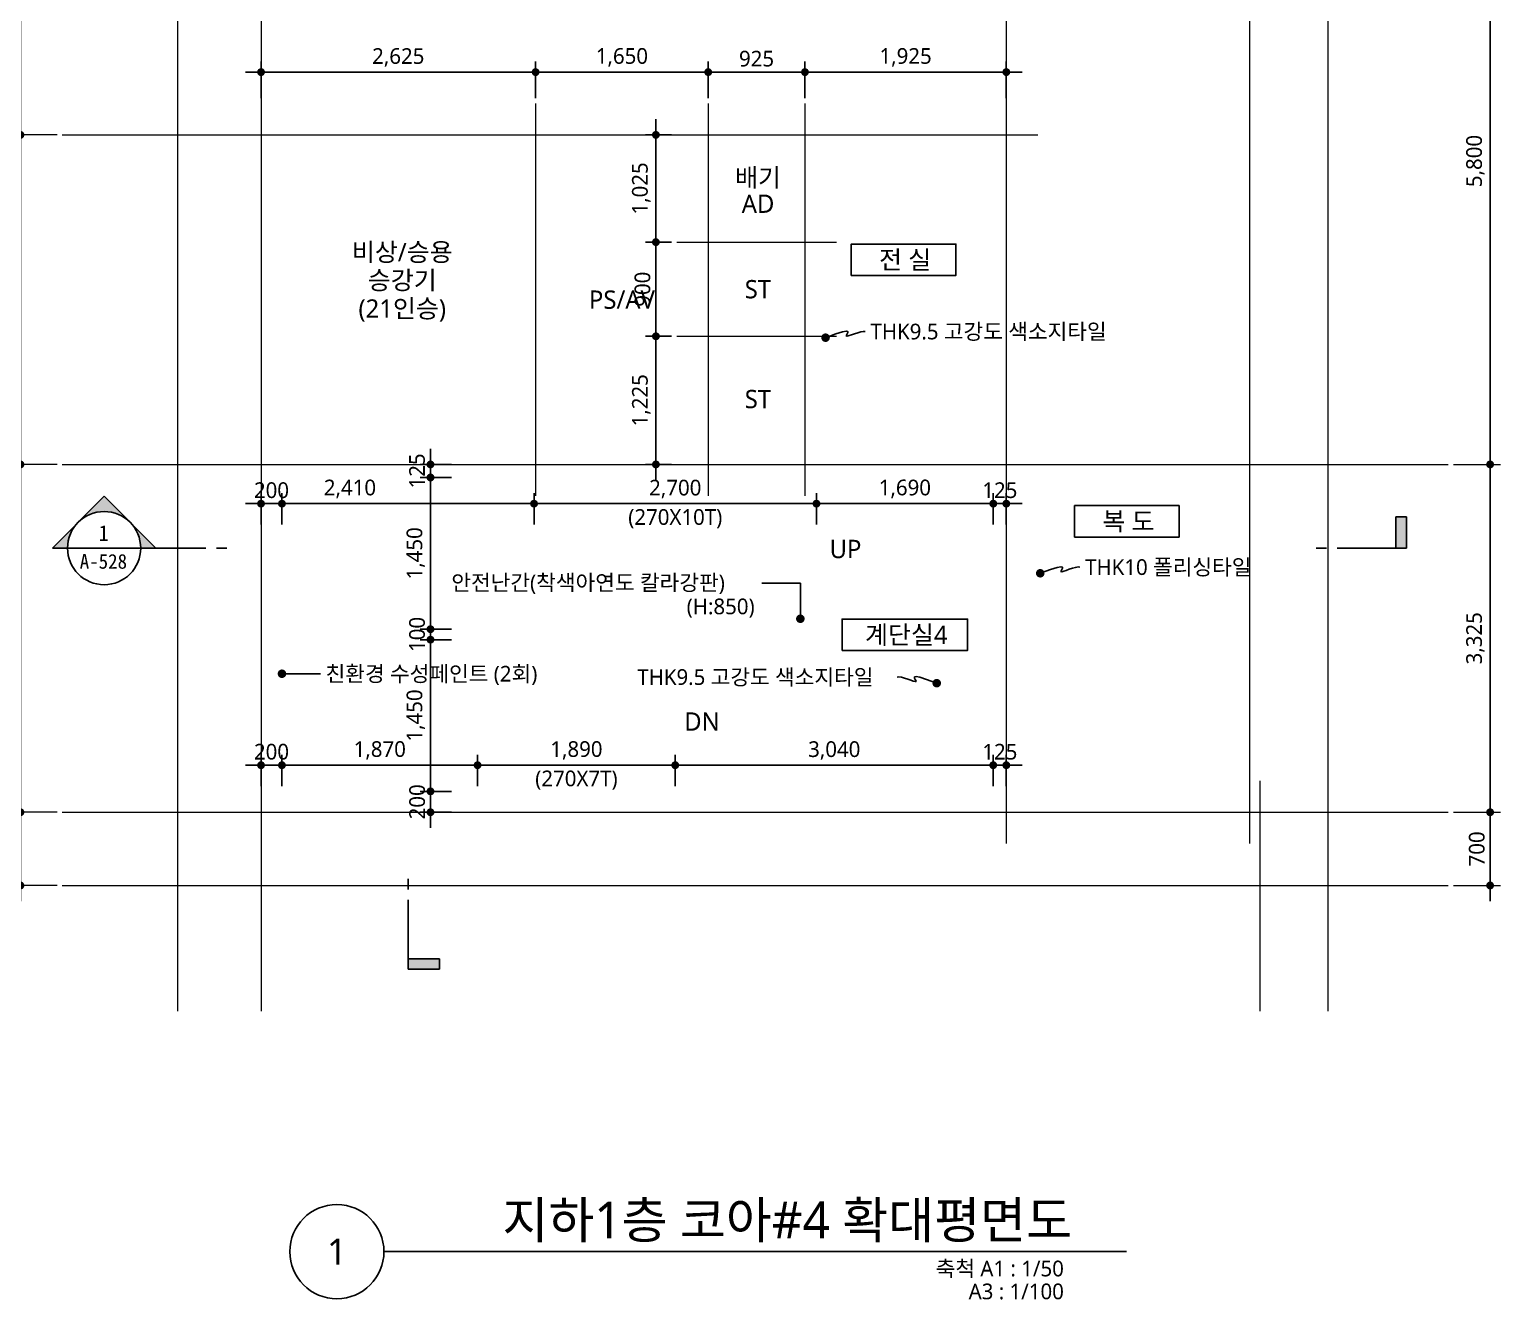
# Model space of a CAD drawing. Header units: millimetres. Extents: x 1424731 to 1631737, y 707248 to 849681.
# Drawn here: x 1468973 to 1483037, y 747948 to 760089 of the extents above; entities that cross this region are included whole.
import ezdxf
from ezdxf.enums import TextEntityAlignment as Align

# ---------------------------------------------------------------- set-up
doc = ezdxf.new("R2010")
doc.units = ezdxf.units.MM
doc.header["$MEASUREMENT"] = 0
doc.linetypes.add('CEN', pattern=[62, 60, -1, 0, -1])
doc.layers.get('0').update_dxf_attribs({"linetype": 'CONTINUOUS'})
for name, color, linetype, lineweight in [('A-CNTL', 1, 'CEN', 15), ('A-DIMS', 7, 'CONTINUOUS', 25), ('A-MKXS-LEAD', 7, 'CONTINUOUS', 25), ('A-MKXS-MAK1', 3, 'CONTINUOUS', 25), ('A-MKXS-TEXT1', 3, 'CONTINUOUS', 25), ('A-MKXS-TEXT2', 7, 'CONTINUOUS', 25), ('A-MKXX-NAME', 3, 'CONTINUOUS', 25), ('A-MKXX-SYMB', 7, 'CONTINUOUS', 25), ('A-XXXX-SYMB', 7, 'CONTINUOUS', 25), ('A-XXXX-TXT1', 3, 'CONTINUOUS', 25)]:
    doc.layers.add(name, color=color, linetype=linetype, lineweight=lineweight)
doc.styles.add('HY울릉도L', font='')
doc.styles.add('돋움체', font='')
doc.styles.add('맑은고딕', font='malgun.ttf')
doc.styles.get('HY울릉도L').set_extended_font_data('HYwulM')
doc.styles.get('돋움체').set_extended_font_data('DotumChe')
doc.dimstyles.new('CDIM', dxfattribs={"dimtxt": 3, "dimasz": 1.5, "dimexe": 2, "dimexo": 1, "dimgap": 1, "dimtad": 1, "dimdec": 0, "dimrnd": 0.5, "dimzin": 0, "dimdsep": 32, "dimlunit": 6, "dimtxsty": 'HY울릉도L', "dimblk1": '_CIDOT', "dimblk2": '_CIDOT', "dimsah": 1, "dimcen": 5.5, "dimclrd": 2, "dimclre": 2, "dimclrt": 7, "dimadec": 0, "dimazin": 0, "dimtfac": 1, "dimtdec": 0, "dimtix": 1, "dimtmove": 2, "dimatfit": 1, "dimldrblk": '_CIDOT', "dimfxl": 1, "dimtolj": 1, "dimtzin": 0, "dimlwd": -1, "dimarcsym": 0})

# ---------------------------------------------------------------- blocks, each defined once
blk = doc.blocks.new('_CIDOT')
at = {"color": 0, "linetype": 'ByBlock'}
blk.add_line((2, 0), (-1, 0), dxfattribs=at)
at = {"color": 0, "linetype": 'ByBlock', "const_width": 0.5}
blk.add_lwpolyline([(-0.25, 0, 1), (0.25, 0, 1)], format="xyb", close=True, dxfattribs=at)
blk = doc.blocks.new('*D528')
at = {"layer": 'A-DIMS', "lineweight": -2, "transparency": 16777216}
for p, q in [((-1150, 0), (-2000, 0)), ((-1150, -13000), (-2000, -13000))]:
    blk.add_line(p, q, dxfattribs=at)
at = {"layer": 'A-DIMS', "transparency": 16777216}
blk.add_line((-1900, -75), (-1900, -12925), dxfattribs=at)
at = {"layer": 'A-DIMS', "transparency": 16777216, "xscale": 75, "yscale": 75, "zscale": 75}
for p, rotation in [((-1900, 0), 90), ((-1900, -13000), 270)]:
    blk.add_blockref('_CIDOT', p, dxfattribs=dict(at, rotation=rotation))
at = {"layer": 'A-DIMS', "color": 3, "transparency": 16777216, "insert": (-2040, -6500), "char_height": 150, "attachment_point": 5, "rotation": 90, "style": '맑은고딕'}
blk.add_mtext('\\A1;13,000', dxfattribs=at)
blk = doc.blocks.new('*D530')
at = {"layer": 'A-DIMS', "lineweight": -2, "transparency": 16777216}
for p, q in [((-1150, -3175), (-1600, -3175)), ((-1150, -5825), (-1600, -5825))]:
    blk.add_line(p, q, dxfattribs=at)
at = {"layer": 'A-DIMS', "transparency": 16777216}
blk.add_line((-1500, -3250), (-1500, -5750), dxfattribs=at)
at = {"layer": 'A-DIMS', "transparency": 16777216, "xscale": 75, "yscale": 75, "zscale": 75}
for p, rotation in [((-1500, -3175), 90), ((-1500, -5825), 270)]:
    blk.add_blockref('_CIDOT', p, dxfattribs=dict(at, rotation=rotation))
at = {"layer": 'A-DIMS', "color": 3, "transparency": 16777216, "insert": (-1640, -4500), "char_height": 150, "attachment_point": 5, "rotation": 90, "style": '맑은고딕'}
blk.add_mtext('\\A1;2,650', dxfattribs=at)
blk = doc.blocks.new('*D531')
at = {"layer": 'A-DIMS', "lineweight": -2, "transparency": 16777216}
for p, q in [((-1150, -5825), (-1600, -5825)), ((-1150, -8975), (-1600, -8975))]:
    blk.add_line(p, q, dxfattribs=at)
at = {"layer": 'A-DIMS', "transparency": 16777216}
blk.add_line((-1500, -5900), (-1500, -8900), dxfattribs=at)
at = {"layer": 'A-DIMS', "transparency": 16777216, "xscale": 75, "yscale": 75, "zscale": 75}
for p, rotation in [((-1500, -5825), 90), ((-1500, -8975), 270)]:
    blk.add_blockref('_CIDOT', p, dxfattribs=dict(at, rotation=rotation))
at = {"layer": 'A-DIMS', "color": 3, "transparency": 16777216, "insert": (-1640, -7400), "char_height": 150, "attachment_point": 5, "rotation": 90, "style": '맑은고딕'}
blk.add_mtext('\\A1;3,150', dxfattribs=at)
blk = doc.blocks.new('*D532')
at = {"layer": 'A-DIMS', "lineweight": -2, "transparency": 16777216}
for p, q in [((-1150, -8975), (-1600, -8975)), ((-1150, -12300), (-1600, -12300))]:
    blk.add_line(p, q, dxfattribs=at)
at = {"layer": 'A-DIMS', "transparency": 16777216}
blk.add_line((-1500, -9050), (-1500, -12225), dxfattribs=at)
at = {"layer": 'A-DIMS', "transparency": 16777216, "xscale": 75, "yscale": 75, "zscale": 75}
for p, rotation in [((-1500, -8975), 90), ((-1500, -12300), 270)]:
    blk.add_blockref('_CIDOT', p, dxfattribs=dict(at, rotation=rotation))
at = {"layer": 'A-DIMS', "color": 3, "transparency": 16777216, "insert": (-1640, -10637), "char_height": 150, "attachment_point": 5, "rotation": 90, "style": '맑은고딕'}
blk.add_mtext('\\A1;3,325', dxfattribs=at)
blk = doc.blocks.new('*D533')
at = {"layer": 'A-DIMS', "lineweight": -2, "transparency": 16777216}
for p, q in [((-1150, -12300), (-1600, -12300)), ((-1150, -13000), (-1600, -13000))]:
    blk.add_line(p, q, dxfattribs=at)
at = {"layer": 'A-DIMS', "transparency": 16777216}
blk.add_line((-1500, -12375), (-1500, -12925), dxfattribs=at)
at = {"layer": 'A-DIMS', "transparency": 16777216, "xscale": 75, "yscale": 75, "zscale": 75}
for p, rotation in [((-1500, -12300), 90), ((-1500, -13000), 270)]:
    blk.add_blockref('_CIDOT', p, dxfattribs=dict(at, rotation=rotation))
at = {"layer": 'A-DIMS', "color": 3, "transparency": 16777216, "insert": (-1627, -12650), "char_height": 150, "attachment_point": 5, "rotation": 90, "style": '맑은고딕'}
blk.add_mtext('\\A1;700', dxfattribs=at)
blk = doc.blocks.new('*D536')
at = {"layer": 'A-DIMS', "lineweight": -2, "transparency": 16777216}
for p, q in [((12200, -3175), (12650, -3175)), ((12200, -8975), (12650, -8975))]:
    blk.add_line(p, q, dxfattribs=at)
at = {"layer": 'A-DIMS', "transparency": 16777216}
blk.add_line((12550, -3250), (12550, -8900), dxfattribs=at)
at = {"layer": 'A-DIMS', "transparency": 16777216, "xscale": 75, "yscale": 75, "zscale": 75}
for p, rotation in [((12550, -3175), 90), ((12550, -8975), 270)]:
    blk.add_blockref('_CIDOT', p, dxfattribs=dict(at, rotation=rotation))
at = {"layer": 'A-DIMS', "color": 3, "transparency": 16777216, "insert": (12410, -6075), "char_height": 150, "attachment_point": 5, "rotation": 90, "style": '맑은고딕'}
blk.add_mtext('\\A1;5,800', dxfattribs=at)
blk = doc.blocks.new('*D537')
at = {"layer": 'A-DIMS', "lineweight": -2, "transparency": 16777216}
for p, q in [((12200, -8975), (12650, -8975)), ((12200, -12300), (12650, -12300))]:
    blk.add_line(p, q, dxfattribs=at)
at = {"layer": 'A-DIMS', "transparency": 16777216}
blk.add_line((12550, -9050), (12550, -12225), dxfattribs=at)
at = {"layer": 'A-DIMS', "transparency": 16777216, "xscale": 75, "yscale": 75, "zscale": 75}
for p, rotation in [((12550, -8975), 90), ((12550, -12300), 270)]:
    blk.add_blockref('_CIDOT', p, dxfattribs=dict(at, rotation=rotation))
at = {"layer": 'A-DIMS', "color": 3, "transparency": 16777216, "insert": (12410, -10637), "char_height": 150, "attachment_point": 5, "rotation": 90, "style": '맑은고딕'}
blk.add_mtext('\\A1;3,325', dxfattribs=at)
blk = doc.blocks.new('*D538')
at = {"layer": 'A-DIMS', "lineweight": -2, "transparency": 16777216}
for p, q in [((12200, -12300), (12650, -12300)), ((12200, -13000), (12650, -13000))]:
    blk.add_line(p, q, dxfattribs=at)
at = {"layer": 'A-DIMS', "transparency": 16777216}
blk.add_line((12550, -12375), (12550, -12925), dxfattribs=at)
at = {"layer": 'A-DIMS', "transparency": 16777216, "xscale": 75, "yscale": 75, "zscale": 75}
for p, rotation in [((12550, -12300), 90), ((12550, -13000), 270)]:
    blk.add_blockref('_CIDOT', p, dxfattribs=dict(at, rotation=rotation))
at = {"layer": 'A-DIMS', "color": 3, "transparency": 16777216, "insert": (12423, -12650), "char_height": 150, "attachment_point": 5, "rotation": 90, "style": '맑은고딕'}
blk.add_mtext('\\A1;700', dxfattribs=at)
blk = doc.blocks.new('CORE 4- 단면')
at = {"layer": 'A-MKXS-MAK1'}
h = blk.add_hatch(color=256, dxfattribs=at)
h.paths.add_polyline_path([(3895, 11325), (3647, 11078, 0.414214), (3647, 11572)])
h.paths.add_polyline_path([(3647, 11078), (3400, 10830), (3400, 10975, 0.198912)])
h.paths.add_polyline_path([(3647, 11572, 0.198912), (3400, 11675), (3400, 11820)])
h = blk.add_hatch(color=256, dxfattribs=at)
h.paths.add_polyline_path([(495, 845), (742, 597, 0.414214), (247, 597)])
h.paths.add_polyline_path([(742, 597), (990, 350), (845, 350, 0.198912)])
h.paths.add_polyline_path([(247, 597, 0.198912), (145, 350), (0, 350)])
for points in [[(12845, 650), (12945, 650), (12945, 350), (12845, 350)], [(3700, -3575), (3700, -3675), (3400, -3675), (3400, -3575)]]:
    blk.add_hatch(color=256, dxfattribs=at).paths.add_polyline_path(points)
for p, q in [((3400, 11820), (3895, 11325)), ((3400, 10352), (3400, 11820)), ((3400, 10830), (3895, 11325)), ((3400, 10152), (3400, 10252)), ((0, 350), (495, 845)), ((990, 350), (495, 845)), ((12945, 650), (12845, 650)), ((12845, 350), (12845, 650)), ((12945, 350), (12945, 650)), ((1468, 350), (0, 350)), ((1668, 350), (1568, 350)), ((12182, 350), (12082, 350)), ((12945, 350), (12282, 350)), ((3400, -2912), (3400, -2812)), ((3400, -3675), (3400, -3012)), ((3400, -3575), (3700, -3575)), ((3700, -3675), (3700, -3575)), ((3400, -3675), (3700, -3675))]:
    blk.add_line(p, q, dxfattribs=at)
for centre in [(3400, 11325), (495, 350)]:
    blk.add_circle(centre, 350, dxfattribs=at)
at = {"layer": 'A-MKXS-TEXT2', "style": '돋움체'}
for s, height, p in [('A-529', 140, (3272, 11332)), ('1', 150, (3544, 11329))]:
    blk.add_text(s, height=height, rotation=270, dxfattribs=at).set_placement(p, align=Align.MIDDLE)
for s, height, p in [('1', 150, (491, 494)), ('A-528', 140, (488, 222))]:
    blk.add_text(s, height=height, dxfattribs=at).set_placement(p, align=Align.MIDDLE)
blk = doc.blocks.new('*D285')
at = {"layer": 'A-DIMS', "transparency": 16777216}
for p, q in [((1472807, 754431), (1472807, 754506)), ((1472807, 754356), (1472807, 754256)), ((1472807, 754181), (1472807, 754106))]:
    blk.add_line(p, q, dxfattribs=at)
at = {"layer": 'A-DIMS', "lineweight": -2, "transparency": 16777216}
for p, q in [((1473007, 754356), (1472707, 754356)), ((1473007, 754256), (1472707, 754256))]:
    blk.add_line(p, q, dxfattribs=at)
at = {"layer": 'A-DIMS', "transparency": 16777216, "xscale": 75, "yscale": 75, "zscale": 75}
for p, rotation in [((1472807, 754356), 270), ((1472807, 754256), 90)]:
    blk.add_blockref('_CIDOT', p, dxfattribs=dict(at, rotation=rotation))
at = {"layer": 'A-DIMS', "color": 3, "transparency": 16777216, "insert": (1472679, 754306), "char_height": 150, "attachment_point": 5, "rotation": 90, "style": '맑은고딕'}
blk.add_mtext('\\A1;100', dxfattribs=at)
blk = doc.blocks.new('*D286')
at = {"layer": 'A-DIMS', "lineweight": -2, "transparency": 16777216}
for p, q in [((1473007, 755806), (1472707, 755806)), ((1473007, 754356), (1472707, 754356))]:
    blk.add_line(p, q, dxfattribs=at)
at = {"layer": 'A-DIMS', "transparency": 16777216}
blk.add_line((1472807, 754431), (1472807, 755731), dxfattribs=at)
at = {"layer": 'A-DIMS', "transparency": 16777216, "xscale": 75, "yscale": 75, "zscale": 75}
for p, rotation in [((1472807, 755806), 90), ((1472807, 754356), 270)]:
    blk.add_blockref('_CIDOT', p, dxfattribs=dict(at, rotation=rotation))
at = {"layer": 'A-DIMS', "color": 3, "transparency": 16777216, "insert": (1472667, 755081), "char_height": 150, "attachment_point": 5, "rotation": 90, "style": '맑은고딕'}
blk.add_mtext('\\A1;1,450', dxfattribs=at)
blk = doc.blocks.new('*D287')
at = {"layer": 'A-DIMS', "transparency": 16777216}
for p, q in [((1472807, 752881), (1472807, 752956)), ((1472807, 752606), (1472807, 752806)), ((1472807, 752531), (1472807, 752456))]:
    blk.add_line(p, q, dxfattribs=at)
at = {"layer": 'A-DIMS', "lineweight": -2, "transparency": 16777216}
for p, q in [((1473007, 752806), (1472707, 752806)), ((1473007, 752606), (1472707, 752606))]:
    blk.add_line(p, q, dxfattribs=at)
at = {"layer": 'A-DIMS', "transparency": 16777216, "xscale": 75, "yscale": 75, "zscale": 75}
for p, rotation in [((1472807, 752806), 270), ((1472807, 752606), 90)]:
    blk.add_blockref('_CIDOT', p, dxfattribs=dict(at, rotation=rotation))
at = {"layer": 'A-DIMS', "color": 3, "transparency": 16777216, "insert": (1472680, 752706), "char_height": 150, "attachment_point": 5, "rotation": 90, "style": '맑은고딕'}
blk.add_mtext('\\A1;200', dxfattribs=at)
blk = doc.blocks.new('*D288')
at = {"layer": 'A-DIMS', "transparency": 16777216}
for p, q in [((1472807, 756006), (1472807, 756081)), ((1472807, 755806), (1472807, 755931)), ((1472807, 755731), (1472807, 755656))]:
    blk.add_line(p, q, dxfattribs=at)
at = {"layer": 'A-DIMS', "lineweight": -2, "transparency": 16777216}
for p, q in [((1473007, 755931), (1472707, 755931)), ((1473007, 755806), (1472707, 755806))]:
    blk.add_line(p, q, dxfattribs=at)
at = {"layer": 'A-DIMS', "transparency": 16777216, "xscale": 75, "yscale": 75, "zscale": 75}
for p, rotation in [((1472807, 755931), 270), ((1472807, 755806), 90)]:
    blk.add_blockref('_CIDOT', p, dxfattribs=dict(at, rotation=rotation))
at = {"layer": 'A-DIMS', "color": 3, "transparency": 16777216, "insert": (1472679, 755869), "char_height": 150, "attachment_point": 5, "rotation": 90, "style": '맑은고딕'}
blk.add_mtext('\\A1;125', dxfattribs=at)
blk = doc.blocks.new('*D289')
at = {"layer": 'A-DIMS', "lineweight": -2, "transparency": 16777216}
for p, q in [((1473257, 752856), (1473257, 753156)), ((1475147, 752856), (1475147, 753156))]:
    blk.add_line(p, q, dxfattribs=at)
at = {"layer": 'A-DIMS', "transparency": 16777216}
blk.add_line((1473332, 753056), (1475072, 753056), dxfattribs=at)
at = {"layer": 'A-DIMS', "transparency": 16777216, "xscale": 75, "yscale": 75, "zscale": 75, "rotation": 180}
blk.add_blockref('_CIDOT', (1473257, 753056), dxfattribs=at)
at = {"layer": 'A-DIMS', "transparency": 16777216, "xscale": 75, "yscale": 75, "zscale": 75}
blk.add_blockref('_CIDOT', (1475147, 753056), dxfattribs=at)
at = {"layer": 'A-DIMS', "color": 3, "transparency": 16777216, "char_height": 150, "attachment_point": 5, "style": '맑은고딕'}
for s, insert in [('\\A1;1,890', (1474202, 753197)), ('\\A1;(270X7T)', (1474202, 752913))]:
    blk.add_mtext(s, dxfattribs=dict(at, insert=insert))
blk = doc.blocks.new('*D290')
at = {"layer": 'A-DIMS', "lineweight": -2, "transparency": 16777216}
for p, q in [((1473797, 755356), (1473797, 755656)), ((1476497, 755356), (1476497, 755656))]:
    blk.add_line(p, q, dxfattribs=at)
at = {"layer": 'A-DIMS', "transparency": 16777216}
blk.add_line((1473872, 755556), (1476422, 755556), dxfattribs=at)
at = {"layer": 'A-DIMS', "transparency": 16777216, "xscale": 75, "yscale": 75, "zscale": 75, "rotation": 180}
blk.add_blockref('_CIDOT', (1473797, 755556), dxfattribs=at)
at = {"layer": 'A-DIMS', "transparency": 16777216, "xscale": 75, "yscale": 75, "zscale": 75}
blk.add_blockref('_CIDOT', (1476497, 755556), dxfattribs=at)
at = {"layer": 'A-DIMS', "color": 3, "transparency": 16777216, "char_height": 150, "attachment_point": 5, "style": '맑은고딕'}
for s, insert in [('\\A1;2,700', (1475147, 755696)), ('\\A1;(270X10T)', (1475147, 755412))]:
    blk.add_mtext(s, dxfattribs=dict(at, insert=insert))
blk = doc.blocks.new('*D291')
at = {"layer": 'A-DIMS', "lineweight": -2, "transparency": 16777216}
for p, q in [((1476497, 755406), (1476497, 755656)), ((1478187, 755356), (1478187, 755656))]:
    blk.add_line(p, q, dxfattribs=at)
at = {"layer": 'A-DIMS', "transparency": 16777216}
blk.add_line((1476572, 755556), (1478112, 755556), dxfattribs=at)
at = {"layer": 'A-DIMS', "transparency": 16777216, "xscale": 75, "yscale": 75, "zscale": 75, "rotation": 180}
blk.add_blockref('_CIDOT', (1476497, 755556), dxfattribs=at)
at = {"layer": 'A-DIMS', "transparency": 16777216, "xscale": 75, "yscale": 75, "zscale": 75}
blk.add_blockref('_CIDOT', (1478187, 755556), dxfattribs=at)
at = {"layer": 'A-DIMS', "color": 3, "transparency": 16777216, "insert": (1477342, 755697), "char_height": 150, "attachment_point": 5, "style": '맑은고딕'}
blk.add_mtext('\\A1;1,690', dxfattribs=at)
blk = doc.blocks.new('*D292')
at = {"layer": 'A-DIMS', "lineweight": -2, "transparency": 16777216}
for p, q in [((1471387, 755356), (1471387, 755656)), ((1473797, 755356), (1473797, 755656))]:
    blk.add_line(p, q, dxfattribs=at)
at = {"layer": 'A-DIMS', "transparency": 16777216}
blk.add_line((1473722, 755556), (1471462, 755556), dxfattribs=at)
at = {"layer": 'A-DIMS', "transparency": 16777216, "xscale": 75, "yscale": 75, "zscale": 75, "rotation": 180}
blk.add_blockref('_CIDOT', (1471387, 755556), dxfattribs=at)
at = {"layer": 'A-DIMS', "transparency": 16777216, "xscale": 75, "yscale": 75, "zscale": 75}
blk.add_blockref('_CIDOT', (1473797, 755556), dxfattribs=at)
at = {"layer": 'A-DIMS', "color": 3, "transparency": 16777216, "insert": (1472037, 755697), "char_height": 150, "attachment_point": 5, "style": '맑은고딕'}
blk.add_mtext('\\A1;2,410', dxfattribs=at)
blk = doc.blocks.new('*D293')
at = {"layer": 'A-DIMS', "lineweight": -2, "transparency": 16777216}
for p, q in [((1471387, 752856), (1471387, 753156)), ((1473257, 752856), (1473257, 753156))]:
    blk.add_line(p, q, dxfattribs=at)
at = {"layer": 'A-DIMS', "transparency": 16777216}
blk.add_line((1473182, 753056), (1471462, 753056), dxfattribs=at)
at = {"layer": 'A-DIMS', "transparency": 16777216, "xscale": 75, "yscale": 75, "zscale": 75, "rotation": 180}
blk.add_blockref('_CIDOT', (1471387, 753056), dxfattribs=at)
at = {"layer": 'A-DIMS', "transparency": 16777216, "xscale": 75, "yscale": 75, "zscale": 75}
blk.add_blockref('_CIDOT', (1473257, 753056), dxfattribs=at)
at = {"layer": 'A-DIMS', "color": 3, "transparency": 16777216, "insert": (1472322, 753197), "char_height": 150, "attachment_point": 5, "style": '맑은고딕'}
blk.add_mtext('\\A1;1,870', dxfattribs=at)
blk = doc.blocks.new('*D294')
at = {"layer": 'A-DIMS', "lineweight": -2, "transparency": 16777216}
for p, q in [((1475147, 752906), (1475147, 753156)), ((1478187, 752856), (1478187, 753156))]:
    blk.add_line(p, q, dxfattribs=at)
at = {"layer": 'A-DIMS', "transparency": 16777216}
blk.add_line((1475222, 753056), (1478112, 753056), dxfattribs=at)
at = {"layer": 'A-DIMS', "transparency": 16777216, "xscale": 75, "yscale": 75, "zscale": 75, "rotation": 180}
blk.add_blockref('_CIDOT', (1475147, 753056), dxfattribs=at)
at = {"layer": 'A-DIMS', "transparency": 16777216, "xscale": 75, "yscale": 75, "zscale": 75}
blk.add_blockref('_CIDOT', (1478187, 753056), dxfattribs=at)
at = {"layer": 'A-DIMS', "color": 3, "transparency": 16777216, "insert": (1476667, 753196), "char_height": 150, "attachment_point": 5, "style": '맑은고딕'}
blk.add_mtext('\\A1;3,040', dxfattribs=at)
blk = doc.blocks.new('*D295')
at = {"layer": 'A-DIMS', "transparency": 16777216}
for p, q in [((1471112, 755556), (1471037, 755556)), ((1471387, 755556), (1471187, 755556)), ((1471462, 755556), (1471537, 755556))]:
    blk.add_line(p, q, dxfattribs=at)
at = {"layer": 'A-DIMS', "lineweight": -2, "transparency": 16777216}
for p, q in [((1471187, 755356), (1471187, 755656)), ((1471387, 755356), (1471387, 755656))]:
    blk.add_line(p, q, dxfattribs=at)
at = {"layer": 'A-DIMS', "transparency": 16777216, "xscale": 75, "yscale": 75, "zscale": 75}
blk.add_blockref('_CIDOT', (1471187, 755556), dxfattribs=at)
at = {"layer": 'A-DIMS', "transparency": 16777216, "xscale": 75, "yscale": 75, "zscale": 75, "rotation": 180}
blk.add_blockref('_CIDOT', (1471387, 755556), dxfattribs=at)
at = {"layer": 'A-DIMS', "color": 3, "transparency": 16777216, "insert": (1471287, 755684), "char_height": 150, "attachment_point": 5, "style": '맑은고딕'}
blk.add_mtext('\\A1;200', dxfattribs=at)
blk = doc.blocks.new('*D296')
at = {"layer": 'A-DIMS', "lineweight": -2, "transparency": 16777216}
for p, q in [((1471187, 752856), (1471187, 753156)), ((1471387, 752856), (1471387, 753156))]:
    blk.add_line(p, q, dxfattribs=at)
at = {"layer": 'A-DIMS', "transparency": 16777216}
for p, q in [((1471112, 753056), (1471037, 753056)), ((1471387, 753056), (1471187, 753056)), ((1471462, 753056), (1471537, 753056))]:
    blk.add_line(p, q, dxfattribs=at)
at = {"layer": 'A-DIMS', "transparency": 16777216, "xscale": 75, "yscale": 75, "zscale": 75}
blk.add_blockref('_CIDOT', (1471187, 753056), dxfattribs=at)
at = {"layer": 'A-DIMS', "transparency": 16777216, "xscale": 75, "yscale": 75, "zscale": 75, "rotation": 180}
blk.add_blockref('_CIDOT', (1471387, 753056), dxfattribs=at)
at = {"layer": 'A-DIMS', "color": 3, "transparency": 16777216, "insert": (1471287, 753184), "char_height": 150, "attachment_point": 5, "style": '맑은고딕'}
blk.add_mtext('\\A1;200', dxfattribs=at)
blk = doc.blocks.new('*D297')
at = {"layer": 'A-DIMS', "lineweight": -2, "transparency": 16777216}
for p, q in [((1478187, 752856), (1478187, 753156)), ((1478312, 752856), (1478312, 753156))]:
    blk.add_line(p, q, dxfattribs=at)
at = {"layer": 'A-DIMS', "transparency": 16777216}
for p, q in [((1478112, 753056), (1478037, 753056)), ((1478187, 753056), (1478312, 753056)), ((1478387, 753056), (1478462, 753056))]:
    blk.add_line(p, q, dxfattribs=at)
at = {"layer": 'A-DIMS', "transparency": 16777216, "xscale": 75, "yscale": 75, "zscale": 75}
blk.add_blockref('_CIDOT', (1478187, 753056), dxfattribs=at)
at = {"layer": 'A-DIMS', "transparency": 16777216, "xscale": 75, "yscale": 75, "zscale": 75, "rotation": 180}
blk.add_blockref('_CIDOT', (1478312, 753056), dxfattribs=at)
at = {"layer": 'A-DIMS', "color": 3, "transparency": 16777216, "insert": (1478250, 753184), "char_height": 150, "attachment_point": 5, "style": '맑은고딕'}
blk.add_mtext('\\A1;125', dxfattribs=at)
blk = doc.blocks.new('*D298')
at = {"layer": 'A-DIMS', "transparency": 16777216}
for p, q in [((1478112, 755556), (1478037, 755556)), ((1478187, 755556), (1478312, 755556)), ((1478387, 755556), (1478462, 755556))]:
    blk.add_line(p, q, dxfattribs=at)
at = {"layer": 'A-DIMS', "lineweight": -2, "transparency": 16777216}
for p, q in [((1478187, 755356), (1478187, 755656)), ((1478312, 755356), (1478312, 755656))]:
    blk.add_line(p, q, dxfattribs=at)
at = {"layer": 'A-DIMS', "transparency": 16777216, "xscale": 75, "yscale": 75, "zscale": 75}
blk.add_blockref('_CIDOT', (1478187, 755556), dxfattribs=at)
at = {"layer": 'A-DIMS', "transparency": 16777216, "xscale": 75, "yscale": 75, "zscale": 75, "rotation": 180}
blk.add_blockref('_CIDOT', (1478312, 755556), dxfattribs=at)
at = {"layer": 'A-DIMS', "color": 3, "transparency": 16777216, "insert": (1478250, 755684), "char_height": 150, "attachment_point": 5, "style": '맑은고딕'}
blk.add_mtext('\\A1;125', dxfattribs=at)
blk = doc.blocks.new('*D594')
at = {"layer": 'A-DIMS', "lineweight": -2, "transparency": 16777216}
for p, q in [((1475112, 757156), (1474862, 757156)), ((1475112, 755931), (1474862, 755931))]:
    blk.add_line(p, q, dxfattribs=at)
at = {"layer": 'A-DIMS', "transparency": 16777216}
blk.add_line((1474962, 756006), (1474962, 757081), dxfattribs=at)
at = {"layer": 'A-DIMS', "transparency": 16777216, "xscale": 75, "yscale": 75, "zscale": 75}
for p, rotation in [((1474962, 757156), 90), ((1474962, 755931), 270)]:
    blk.add_blockref('_CIDOT', p, dxfattribs=dict(at, rotation=rotation))
at = {"layer": 'A-DIMS', "color": 3, "transparency": 16777216, "insert": (1474822, 756544), "char_height": 150, "attachment_point": 5, "rotation": 90, "style": '맑은고딕'}
blk.add_mtext('\\A1;1,225', dxfattribs=at)
blk = doc.blocks.new('*D595')
at = {"layer": 'A-DIMS', "lineweight": -2, "transparency": 16777216}
for p, q in [((1475112, 758056), (1474862, 758056)), ((1475112, 757156), (1474862, 757156))]:
    blk.add_line(p, q, dxfattribs=at)
at = {"layer": 'A-DIMS', "transparency": 16777216}
blk.add_line((1474962, 757231), (1474962, 757981), dxfattribs=at)
at = {"layer": 'A-DIMS', "transparency": 16777216, "xscale": 75, "yscale": 75, "zscale": 75}
for p, rotation in [((1474962, 758056), 90), ((1474962, 757156), 270)]:
    blk.add_blockref('_CIDOT', p, dxfattribs=dict(at, rotation=rotation))
at = {"layer": 'A-DIMS', "color": 3, "transparency": 16777216, "insert": (1474834, 757606), "char_height": 150, "attachment_point": 5, "rotation": 90, "style": '맑은고딕'}
blk.add_mtext('\\A1;900', dxfattribs=at)
blk = doc.blocks.new('*D596')
at = {"layer": 'A-DIMS', "lineweight": -2, "transparency": 16777216}
for p, q in [((1475112, 759081), (1474862, 759081)), ((1475112, 758056), (1474862, 758056))]:
    blk.add_line(p, q, dxfattribs=at)
at = {"layer": 'A-DIMS', "transparency": 16777216}
blk.add_line((1474962, 759006), (1474962, 758131), dxfattribs=at)
at = {"layer": 'A-DIMS', "transparency": 16777216, "xscale": 75, "yscale": 75, "zscale": 75}
for p, rotation in [((1474962, 759081), 90), ((1474962, 758056), 270)]:
    blk.add_blockref('_CIDOT', p, dxfattribs=dict(at, rotation=rotation))
at = {"layer": 'A-DIMS', "color": 3, "transparency": 16777216, "insert": (1474822, 758569), "char_height": 150, "attachment_point": 5, "rotation": 90, "style": '맑은고딕'}
blk.add_mtext('\\A1;1,025', dxfattribs=at)
blk = doc.blocks.new('*D597')
at = {"layer": 'A-DIMS', "lineweight": -2, "transparency": 16777216}
for p, q in [((1476387, 759431), (1476387, 759781)), ((1478312, 759431), (1478312, 759781))]:
    blk.add_line(p, q, dxfattribs=at)
at = {"layer": 'A-DIMS', "transparency": 16777216}
blk.add_line((1476462, 759681), (1478237, 759681), dxfattribs=at)
at = {"layer": 'A-DIMS', "transparency": 16777216, "xscale": 75, "yscale": 75, "zscale": 75, "rotation": 180}
blk.add_blockref('_CIDOT', (1476387, 759681), dxfattribs=at)
at = {"layer": 'A-DIMS', "transparency": 16777216, "xscale": 75, "yscale": 75, "zscale": 75}
blk.add_blockref('_CIDOT', (1478312, 759681), dxfattribs=at)
at = {"layer": 'A-DIMS', "color": 3, "transparency": 16777216, "insert": (1477349, 759822), "char_height": 150, "attachment_point": 5, "style": '맑은고딕'}
blk.add_mtext('\\A1;1,925', dxfattribs=at)
blk = doc.blocks.new('*D598')
at = {"layer": 'A-DIMS', "lineweight": -2, "transparency": 16777216}
for p, q in [((1475462, 759431), (1475462, 759781)), ((1476387, 759431), (1476387, 759781))]:
    blk.add_line(p, q, dxfattribs=at)
at = {"layer": 'A-DIMS', "transparency": 16777216}
blk.add_line((1476312, 759681), (1475537, 759681), dxfattribs=at)
at = {"layer": 'A-DIMS', "transparency": 16777216, "xscale": 75, "yscale": 75, "zscale": 75, "rotation": 180}
blk.add_blockref('_CIDOT', (1475462, 759681), dxfattribs=at)
at = {"layer": 'A-DIMS', "transparency": 16777216, "xscale": 75, "yscale": 75, "zscale": 75}
blk.add_blockref('_CIDOT', (1476387, 759681), dxfattribs=at)
at = {"layer": 'A-DIMS', "color": 3, "transparency": 16777216, "insert": (1475924, 759809), "char_height": 150, "attachment_point": 5, "style": '맑은고딕'}
blk.add_mtext('\\A1;925', dxfattribs=at)
blk = doc.blocks.new('*D599')
at = {"layer": 'A-DIMS', "lineweight": -2, "transparency": 16777216}
for p, q in [((1473812, 759431), (1473812, 759781)), ((1475462, 759431), (1475462, 759781))]:
    blk.add_line(p, q, dxfattribs=at)
at = {"layer": 'A-DIMS', "transparency": 16777216}
blk.add_line((1473887, 759681), (1475387, 759681), dxfattribs=at)
at = {"layer": 'A-DIMS', "transparency": 16777216, "xscale": 75, "yscale": 75, "zscale": 75, "rotation": 180}
blk.add_blockref('_CIDOT', (1473812, 759681), dxfattribs=at)
at = {"layer": 'A-DIMS', "transparency": 16777216, "xscale": 75, "yscale": 75, "zscale": 75}
blk.add_blockref('_CIDOT', (1475462, 759681), dxfattribs=at)
at = {"layer": 'A-DIMS', "color": 3, "transparency": 16777216, "insert": (1474637, 759822), "char_height": 150, "attachment_point": 5, "style": '맑은고딕'}
blk.add_mtext('\\A1;1,650', dxfattribs=at)
blk = doc.blocks.new('*D600')
at = {"layer": 'A-DIMS', "lineweight": -2, "transparency": 16777216}
for p, q in [((1471187, 759431), (1471187, 759781)), ((1473812, 759431), (1473812, 759781))]:
    blk.add_line(p, q, dxfattribs=at)
at = {"layer": 'A-DIMS', "transparency": 16777216}
blk.add_line((1473737, 759681), (1471262, 759681), dxfattribs=at)
at = {"layer": 'A-DIMS', "transparency": 16777216, "xscale": 75, "yscale": 75, "zscale": 75, "rotation": 180}
blk.add_blockref('_CIDOT', (1471187, 759681), dxfattribs=at)
at = {"layer": 'A-DIMS', "transparency": 16777216, "xscale": 75, "yscale": 75, "zscale": 75}
blk.add_blockref('_CIDOT', (1473812, 759681), dxfattribs=at)
at = {"layer": 'A-DIMS', "color": 3, "transparency": 16777216, "insert": (1472499, 759821), "char_height": 150, "attachment_point": 5, "style": '맑은고딕'}
blk.add_mtext('\\A1;2,625', dxfattribs=at)
blk = doc.blocks.new('*D632')
at = {"layer": 'A-DIMS', "lineweight": -2, "transparency": 16777216}
for p, q in [((1473007, 754256), (1472707, 754256)), ((1473007, 752806), (1472707, 752806))]:
    blk.add_line(p, q, dxfattribs=at)
at = {"layer": 'A-DIMS', "transparency": 16777216}
blk.add_line((1472807, 752881), (1472807, 754181), dxfattribs=at)
at = {"layer": 'A-DIMS', "transparency": 16777216, "xscale": 75, "yscale": 75, "zscale": 75}
for p, rotation in [((1472807, 754256), 90), ((1472807, 752806), 270)]:
    blk.add_blockref('_CIDOT', p, dxfattribs=dict(at, rotation=rotation))
at = {"layer": 'A-DIMS', "color": 3, "transparency": 16777216, "insert": (1472667, 753531), "char_height": 150, "attachment_point": 5, "rotation": 90, "style": '맑은고딕'}
blk.add_mtext('\\A1;1,450', dxfattribs=at)
blk = doc.blocks.new('CORE1_GRID')
at = {"layer": 'A-CNTL'}
for p, q in [((0, 1600), (0, -14200)), ((800, 1600), (800, -14200)), ((10250, 1600), (10250, -12600)), ((11000, 1600), (11000, -14200)), ((7925, -1850), (7925, -12600)), ((3425, -5525), (3425, -9275)), ((5075, -5525), (5075, -9275)), ((6000, -5525), (6000, -9275)), ((-1100, -5825), (8225, -5825)), ((4775, -6850), (6300, -6850)), ((4775, -7750), (6300, -7750)), ((-1100, -8975), (12150, -8975)), ((10350, -12000), (10350, -14200)), ((-1100, -12300), (12150, -12300)), ((-1100, -13000), (12150, -13000))]:
    blk.add_line(p, q, dxfattribs=at)
at = {"layer": 'A-DIMS'}
for base, p1, p2, picture, middle in [((-1900, -13000), (-1100, 0), (-1100, -13000), '*D528', (-2040.5, -6500)), ((-1500, -5825), (-1100, -3175), (-1100, -5825), '*D530', (-1640.1, -4500)), ((12550, -8975), (12150, -3175), (12150, -8975), '*D536', (12409.9, -6075)), ((-1500, -8975), (-1100, -5825), (-1100, -8975), '*D531', (-1640.5, -7400)), ((-1500, -12300), (-1100, -8975), (-1100, -12300), '*D532', (-1640.1, -10637.5)), ((12550, -12300), (12150, -8975), (12150, -12300), '*D537', (12409.9, -10637.5)), ((-1500, -13000), (-1100, -12300), (-1100, -13000), '*D533', (-1627.5, -12650)), ((12550, -13000), (12150, -12300), (12150, -13000), '*D538', (12422.5, -12650))]:
    dim = blk.add_linear_dim(base=base, p1=p1, p2=p2, angle=90, dimstyle='CDIM', override={"dimscale": 50, "dimtxsty": '맑은고딕', "dimclrd": 256, "dimclre": 256, "dimclrt": 3}, dxfattribs=at)
    dim.commit()
    dim.dimension.update_dxf_attribs({"geometry": picture, "text_midpoint": middle})

msp = doc.modelspace()

# ---------------------------------------------------------------- linework, layer by layer
at = {"layer": 'A-MKXS-LEAD', "const_width": 40}
for points in [[(1476563.4, 757144.6, 1), (1476604.8, 757140.5, 1)], [(1478615.5, 754892.8, 1), (1478656.9, 754888.6, 1)], [(1476322.1, 754458.2, 1), (1476363.6, 754454.1, 1)], [(1471366.3, 753932.4, 1), (1471407.7, 753928.3, 1)], [(1477667.6, 753842, -1), (1477626.1, 753837.8, -1)]]:
    msp.add_lwpolyline(points, format="xyb", close=True, dxfattribs=at)
at = {"layer": 'A-MKXS-LEAD'}
for points in [[(1476583.3, 757142.2), (1476681, 757179.1), (1476744.7, 757199), (1476781, 757205.4), (1476796.4, 757201.9), (1476797.5, 757192), (1476791, 757179.2), (1476783.5, 757167), (1476781.5, 757159), (1476790.2, 757157.6), (1476808.3, 757162), (1476833.2, 757170.2), (1476862.1, 757180.3), (1476892.3, 757190.4), (1476921.1, 757198.6), (1476945.8, 757202.9), (1476963.7, 757201.5)], [(1478635.4, 754890.4), (1478733.1, 754927.2), (1478796.8, 754947.1), (1478833.1, 754953.6), (1478848.5, 754950.1), (1478849.6, 754940.2), (1478843.1, 754927.4), (1478835.6, 754915.2), (1478833.6, 754907.1), (1478842.3, 754905.8), (1478860.4, 754910.2), (1478885.3, 754918.4), (1478914.2, 754928.5), (1478944.4, 754938.6), (1478973.2, 754946.8), (1478997.9, 754951.1), (1479015.7, 754949.6)], [(1475975.8, 754795.5), (1476342.8, 754795.5), (1476342.8, 754456.2)], [(1471754, 753930.4), (1471387, 753930.4), (1471387, 753930.4)], [(1477647.7, 753839.6), (1477550, 753876.5), (1477486.3, 753896.4), (1477450, 753902.8), (1477434.6, 753899.3), (1477433.5, 753889.4), (1477440, 753876.6), (1477447.5, 753864.4), (1477449.4, 753856.4), (1477440.8, 753855), (1477422.7, 753859.4), (1477397.8, 753867.6), (1477368.9, 753877.7), (1477338.7, 753887.8), (1477309.9, 753896), (1477285.2, 753900.3), (1477267.3, 753898.9)]]:
    msp.add_lwpolyline(points, dxfattribs=at)
at = {"layer": 'A-MKXX-SYMB'}
for points in [[(1476830.2, 757737.9), (1477830.2, 757737.9), (1477830.2, 758037.9), (1476830.2, 758037.9)], [(1478963.9, 755237.2), (1479963.9, 755237.2), (1479963.9, 755537.2), (1478963.9, 755537.2)], [(1476741.5, 754152.9), (1477941.5, 754152.9), (1477941.5, 754452.9), (1476741.5, 754452.9)]]:
    msp.add_lwpolyline(points, close=True, dxfattribs=at)
at = {"layer": 'A-XXXX-SYMB'}
msp.add_line((1472362, 748406.2), (1479462, 748406.2), dxfattribs=at)
msp.add_circle((1471912, 748406.2), 450, dxfattribs=at)

# ---------------------------------------------------------------- block references
msp.add_blockref('CORE 4- 단면', (1469192, 754781.2))
at = {"layer": 'A-CNTL'}
msp.add_blockref('CORE1_GRID', (1470387, 764906.2), dxfattribs=at)

# ---------------------------------------------------------------- texts
at = {"layer": 'A-MKXS-TEXT1', "style": '맑은고딕'}
for s, p in [('THK9.5 고강도 색소지타일', (1477013.7, 757201.5)), ('THK10 폴리싱타일', (1479065.7, 754949.6)), ('안전난간(착색아연도 칼라강판)', (1473005.9, 754801.3)), ('(H:850)', (1475256.3, 754573.8)), ('친환경 수성페인트 (2회)', (1471804, 753930.4)), ('THK9.5 고강도 색소지타일', (1474784.4, 753898.9))]:
    msp.add_text(s, height=150, dxfattribs=at).set_placement(p, align=Align.MIDDLE_LEFT)
at = {"layer": 'A-MKXX-NAME', "style": '맑은고딕'}
for s, p in [('배기', (1475938.5, 758672.9)), ('AD', (1475938.5, 758422.9)), ('비상/승용', (1472537, 757961.2)), ('전 실', (1477344.7, 757887.9)), ('승강기', (1472537, 757691.2)), ('ST', (1475937, 757606.2)), ('(21인승)', (1472537, 757421.2)), ('PS/AV', (1474637, 757506.2)), ('ST', (1475937, 756556.2)), ('복 도', (1479478.5, 755387.2)), ('UP', (1476774.6, 755123)), ('계단실4', (1477356, 754302.9)), ('DN', (1475402.5, 753473))]:
    msp.add_text(s, height=175, dxfattribs=at).set_placement(p, align=Align.MIDDLE_CENTER)
at = {"layer": 'A-XXXX-TXT1', "style": '맑은고딕'}
msp.add_text('지하1층 코아#4 확대평면도', height=350, dxfattribs=at).set_placement((1478940, 748428.8), align=Align.BOTTOM_RIGHT)
msp.add_text('1', height=250, dxfattribs=at).set_placement((1471912, 748406.2), align=Align.MIDDLE)
for s, p in [('축척 A1 : 1/50', (1478862.1, 748320)), ('A3 : 1/100', (1478862.1, 748101.1))]:
    msp.add_text(s, height=150, dxfattribs=at).set_placement(p, align=Align.TOP_RIGHT)

# ---------------------------------------------------------------- dimensions: what is measured, and where the dimension line sits
at = {"layer": 'A-DIMS'}
for base, p1, p2, angle, picture, middle in [((1471187, 759681.2), (1473812, 759381.2), (1471187, 759381.2), 180, '*D600', (1472499.5, 759821.3)), ((1475462, 759681.2), (1476387, 759381.2), (1475462, 759381.2), 180, '*D598', (1475924.5, 759808.7)), ((1474962, 758056.2), (1475162, 759081.2), (1475162, 758056.2), 270, '*D596', (1474821.5, 758568.7)), ((1474962, 758056.2), (1475162, 757156.2), (1475162, 758056.2), 90, '*D595', (1474834.5, 757606.2)), ((1474962, 757156.2), (1475162, 755931.2), (1475162, 757156.2), 90, '*D594', (1474821.5, 756543.7)), ((1472807, 755806.2), (1473057, 754356.2), (1473057, 755806.2), 270, '*D286', (1472666.5, 755081.2)), ((1472807, 755931.2), (1473057, 755806.2), (1473057, 755931.2), 270, '*D288', (1472679.1, 755868.7)), ((1471187, 755556.1), (1471387, 755306.1), (1471187, 755306.1), 180, '*D295', (1471287, 755683.6)), ((1478187, 755556.1), (1476497, 755356.1), (1478187, 755306.1), 180, '*D291', (1477342, 755696.6)), ((1472807, 754256.2), (1473057, 752806.2), (1473057, 754256.2), 270, '*D632', (1472666.5, 753531.2)), ((1472807, 754256.2), (1473057, 754356.2), (1473057, 754256.2), 90, '*D285', (1472679.1, 754306.2)), ((1471187, 753056.2), (1471387, 752806.2), (1471187, 752806.2), 180, '*D296', (1471287, 753183.7)), ((1471387, 753056.2), (1473257, 752806.2), (1471387, 752806.2), 180, '*D293', (1472322, 753196.7)), ((1472807, 752806.2), (1473057, 752606.2), (1473057, 752806.2), 270, '*D287', (1472679.5, 752706.2))]:
    dim = msp.add_linear_dim(base=base, p1=p1, p2=p2, angle=angle, dimstyle='CDIM', override={"dimscale": 50, "dimtxsty": '맑은고딕', "dimclrd": 256, "dimclre": 256, "dimclrt": 3}, dxfattribs=at)
    dim.commit()
    dim.dimension.update_dxf_attribs({"geometry": picture, "text_midpoint": middle})
for base, p1, p2, picture, middle in [((1475462, 759681.2), (1473812, 759381.2), (1475462, 759381.2), '*D599', (1474637, 759821.7)), ((1478312, 759681.2), (1476387, 759381.2), (1478312, 759381.2), '*D597', (1477349.5, 759821.7))]:
    dim = msp.add_linear_dim(base=base, p1=p1, p2=p2, dimstyle='CDIM', override={"dimscale": 50, "dimtxsty": '맑은고딕', "dimclrd": 256, "dimclre": 256, "dimclrt": 3}, dxfattribs=at)
    dim.commit()
    dim.dimension.update_dxf_attribs({"geometry": picture, "text_midpoint": middle})
dim = msp.add_linear_dim(base=(1471387, 755556.1), p1=(1473797, 755306.1), p2=(1471387, 755306.1), angle=180, dimstyle='CDIM', override={"dimscale": 50, "dimtxsty": '맑은고딕', "dimclrd": 256, "dimclre": 256, "dimclrt": 3}, dxfattribs=at)
dim.commit()
dim.dimension.update_dxf_attribs({"geometry": '*D292', "text_midpoint": (1472037.5, 755696.6), "dimtype": 160})
for base, p1, p2, text, picture, middle in [((1476497, 755556.1), (1473797, 755306.1), (1476497, 755306.1), '<>\\X(270X10T)', '*D290', (1475147, 755556.1)), ((1478312, 755556.1), (1478187, 755306.1), (1478312, 755306.1), '<>\\X', '*D298', (1478249.5, 755556.1)), ((1475147, 753056.2), (1473257, 752806.2), (1475147, 752806.2), '<>\\X(270X7T)', '*D289', (1474202, 753056.2)), ((1478187, 753056.2), (1475147, 752856.2), (1478187, 752806.2), '<>\\X', '*D294', (1476667, 753056.2)), ((1478312, 753056.2), (1478187, 752806.2), (1478312, 752806.2), '<>\\X', '*D297', (1478249.5, 753056.2))]:
    dim = msp.add_linear_dim(base=base, p1=p1, p2=p2, angle=180, text=text, dimstyle='CDIM', override={"dimscale": 50, "dimtxsty": '맑은고딕', "dimclrd": 256, "dimclre": 256, "dimclrt": 3}, dxfattribs=at)
    dim.commit()
    dim.dimension.update_dxf_attribs({"geometry": picture, "text_midpoint": middle})

doc.saveas('drawing.dxf')
